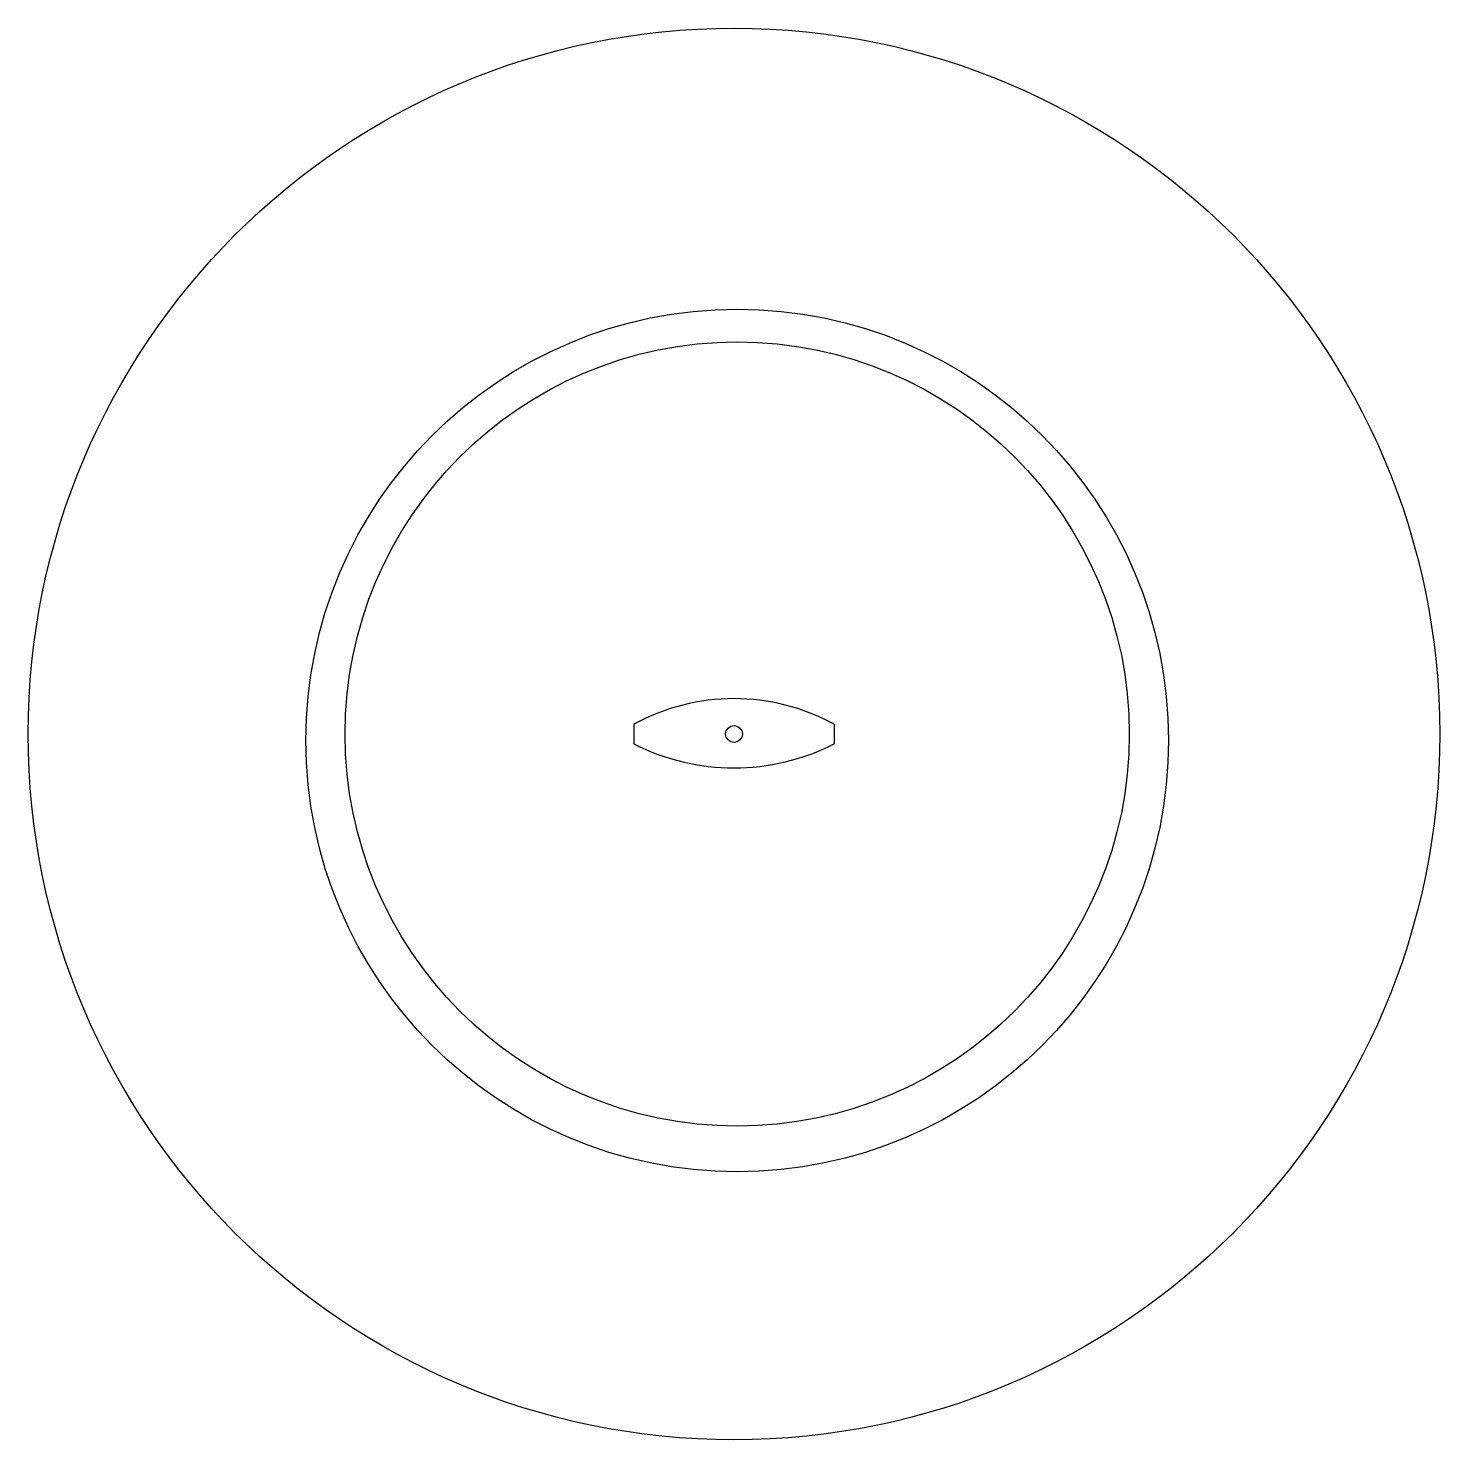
# Model space of a CAD drawing. Header units: metres. Extents: x -0.158 to 0.202, y 0.002 to 0.362.
import ezdxf

# ---------------------------------------------------------------- set-up
doc = ezdxf.new("R2010")
doc.units = ezdxf.units.M

msp = doc.modelspace()

# ---------------------------------------------------------------- linework, layer by layer
for p, q in [((-0.003401422110229646, 0.1841677800149171), (-0.003401422110229646, 0.1791677800149216)), ((0.0476407550294482, 0.1841677800149171), (0.0476407550294482, 0.1791677800149216))]:
    msp.add_line(p, q)
for centre, radius in [((0.02211966645961638, 0.1816677800149193), 0.18), ((0.02294326359873367, 0.1800228642379125), 0.11), ((0.02294326359873367, 0.1816677800149193), 0.1), ((0.02211966645961638, 0.1816677800149193), 0.002127897613974028)]:
    msp.add_circle(centre, radius)
for centre, radius, start, end in [((0.02211966645960217, 0.1374355672844558), 0.05324683716875221, 61.36045383212019, 118.6395461678732), ((0.02211966645960217, 0.2290235020860223), 0.05600820462235266, 242.8921439080252, 297.1078560919811)]:
    msp.add_arc(centre, radius, start, end)

doc.saveas('drawing.dxf')
